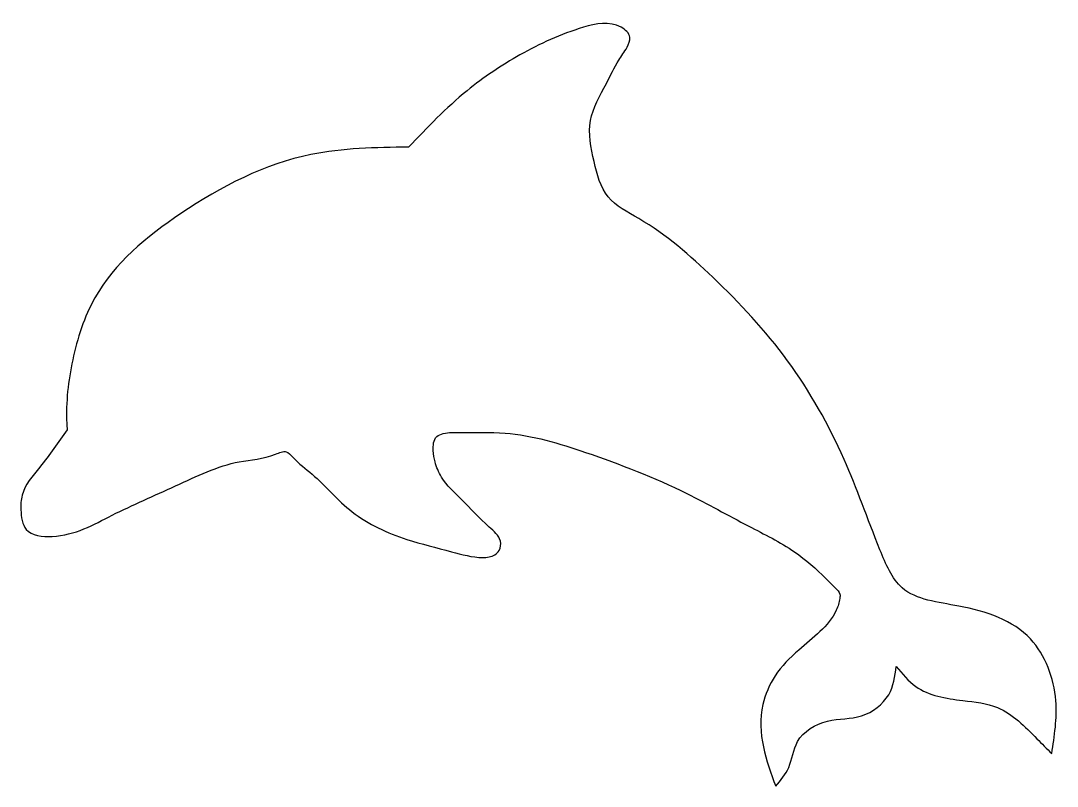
# Model space of a CAD drawing. Header units: millimetres. Extents: x -7.2 to 46.5, y 25.1 to 64.8.
import ezdxf

# ---------------------------------------------------------------- set-up
doc = ezdxf.new("R2010")
doc.units = ezdxf.units.MM
doc.layers.add('Schnitt', color=10, linetype='Continuous')

msp = doc.modelspace()

# ---------------------------------------------------------------- linework, layer by layer
at = {"layer": 'Schnitt'}
for points, knots in [([(46.225, 26.808), (46.37, 27.715), (46.697, 29.763), (45.371, 33.351), (41.814, 34.526), (38.365, 34.852), (36.907, 38.325), (35.501, 42.356), (32.732, 47.329), (28.915, 51.395), (25.778, 54.148), (22.995, 55.533), (22.45, 57.597), (22.042, 59.696), (23.049, 61.368), (23.646, 62.664), (24.167, 63.364), (24.483, 64.058), (23.522, 64.903), (21.325, 64.421), (18.7, 63.204), (15.575, 61.128), (13.842, 59.306), (12.873, 58.287)], [0, 0, 0, 0, 2.752238, 6.211896, 10.306855, 13.384397, 15.680336, 20.727477, 26.62776, 32.437788, 37.344142, 39.290761, 41.261142, 43.403171, 45.493163, 46.861423, 47.656561, 48.196831, 48.888249, 50.840843, 54.433918, 57.750276, 61.961335, 61.961335, 61.961335, 61.961335]), ([(12.873, 58.287), (11.161, 58.263), (6.95, 58.205), (1.267, 55.283), (-3.304, 51.503), (-4.652, 47.293), (-4.926, 44.936), (-4.844, 43.725), (-4.837, 43.616)], [0, 0, 0, 0, 5.080036, 12.498409, 18.7379, 22.158902, 25.471286, 25.800192, 25.800192, 25.800192, 25.800192]), ([(-4.837, 43.616), (-5.29, 42.968), (-6.067, 41.857), (-7.215, 40.548), (-7.26, 39.373), (-7.101, 38.165), (-4.808, 37.905), (-2.448, 39.289), (0.747, 40.645), (3.566, 42.032), (5.495, 42.094), (6.512, 42.592), (7.076, 41.926), (8.274, 41.063), (9.887, 39.103), (12.519, 37.917), (14.844, 37.373), (16.279, 36.952), (17.141, 36.998), (17.63, 37.256), (17.697, 38.027), (16.717, 38.81), (15.766, 39.903), (14.63, 40.909), (14.238, 41.865), (14.122, 42.561), (14.165, 43.25), (14.835, 43.487), (16.014, 43.458), (18.54, 43.568), (22.516, 42.342), (26.737, 40.702), (30.229, 38.723), (32.775, 37.483), (34.19, 36.233), (34.915, 35.484), (35.265, 35.153), (35.231, 34.715), (34.848, 33.534), (33.303, 32.449), (31.836, 30.957), (31.054, 29.187), (31.163, 27.133), (31.665, 25.777), (31.913, 25.107)], [0, 0, 0, 0, 2.405366, 4.131442, 4.896093, 5.939026, 7.330346, 10.630178, 14.260696, 17.784794, 19.717372, 20.279889, 20.713417, 22.053278, 24.901323, 28.079912, 30.485415, 32.130839, 32.467884, 33.085532, 33.577113, 34.510576, 36.53779, 38.092869, 38.953672, 39.540148, 40.294396, 40.663038, 41.519395, 43.868801, 48.167937, 53.832749, 57.460644, 60.192387, 62.312945, 63.003105, 63.417858, 63.631276, 64.267994, 67.115822, 68.929439, 70.554852, 72.75026, 74.891054, 74.891054, 74.891054, 74.891054]), ([(31.913, 25.107), (32.17, 25.415), (32.735, 26.092), (32.873, 27.687), (34.562, 28.69), (36.393, 28.536), (37.935, 29.696), (38.094, 30.813), (38.167, 31.327)], [0, 0, 0, 0, 1.184159, 2.601569, 4.488302, 6.278903, 8.060592, 9.576809, 9.576809, 9.576809, 9.576809]), ([(38.167, 31.327), (38.479, 30.945), (39.342, 29.89), (41.385, 29.563), (43.743, 29.337), (45.107, 27.926), (45.971, 27.062), (46.225, 26.808)], [0, 0, 0, 0, 1.445077, 3.99304, 5.829921, 8.435519, 9.520452, 9.520452, 9.520452, 9.520452])]:
    msp.add_open_spline(points, degree=3, knots=knots, dxfattribs=at)

doc.saveas('drawing.dxf')
